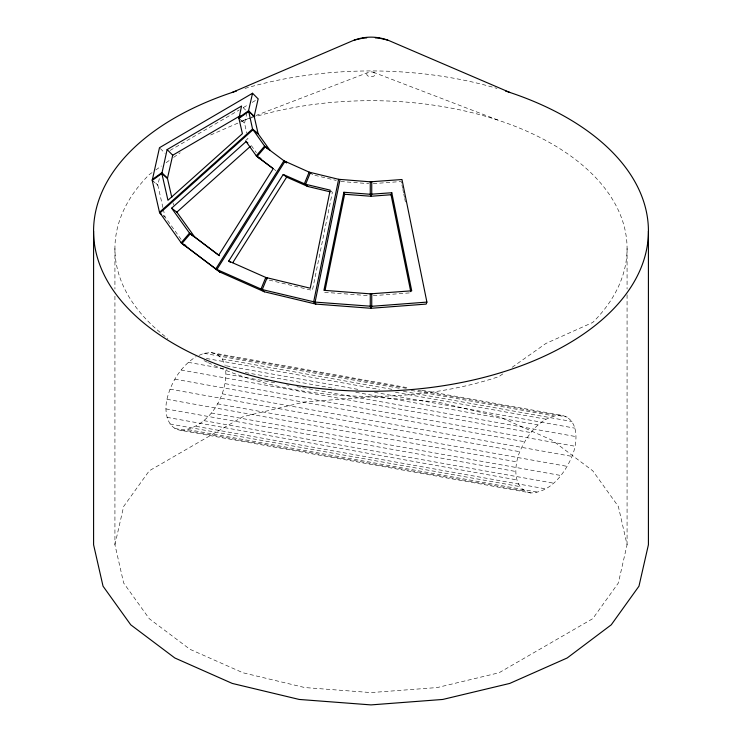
<?xml version="1.0" encoding="UTF-8"?>
<svg xmlns="http://www.w3.org/2000/svg" width="742" height="742" viewBox="0 0 742 742"><rect width="100%" height="100%" fill="white"/><g stroke="black" fill="none" stroke-linecap="round" stroke-linejoin="round"><path stroke-width="0.56" stroke-dasharray="3.71 2.78" d="M421.985 390.301L560.989 415.158C579.641 418.59 577.703 442.965 572.036 456.386C564.736 473.377 551 492.261 530.818 492.948L181.011 430.379C166.57 428.486 164.195 410.957 166.95 399.298C170.975 382.167 181.067 366.121 196.101 356.633M181.011 430.379C209.142 427.661 227.989 395.291 225.633 368.793M530.818 492.948C512.166 489.516 514.104 465.141 519.771 451.72C527.07 434.729 540.807 415.845 560.989 415.158M159.326 178.618L157.823 185.203L163.082 208.279M114.927 544.739L123.645 506.471L149.235 470.818L242.959 416.698L304.721 401.932L371 396.896L437.279 401.932L499.041 416.698L552.076 440.192L592.765 470.818L618.355 506.471L627.073 544.739L618.355 582.999L592.765 618.661L499.041 672.771L437.279 687.546L371 692.583L304.721 687.546L242.959 672.771L189.924 649.278L149.235 618.661L123.645 582.999L114.927 544.739L114.927 294.815M246.938 112.728L244.535 123.246L246.771 133.041M245.444 140.776L248.013 138.476L246.409 137.103M152.045 172.626L149.235 174.611A256.073 147.844 0 0 0 167.84 338.528M155.792 169.974L161.413 166.004M166.106 162.693L169.853 160.049M173.6 157.397L180.167 152.769M502.788 373.922L499.041 376.565A256.073 147.844 0 0 1 208.381 362.736M512.156 367.299L545.899 343.472L592.765 322.455A256.073 147.844 0 0 0 556.305 146.489A256.073 147.844 0 0 0 253.597 117.143M170.029 150.459L239.341 109.909M243.302 107.59L248.255 104.696M252.215 102.377L258.151 98.899M210.682 134.97L250.499 117.607M199.023 355.39L203.911 353.313L211.182 352.598L409.445 388.057M251.575 117.19L254.803 115.947M255.879 115.539L368.876 72.169A4.239 2.449 0 0 1 375.239 74.293A4.239 2.449 0 0 1 368.876 76.417A4.239 2.449 0 0 1 368.876 72.169M373.235 183.636L401.237 181.512L401.7 183.784M373.282 295.668L410.985 292.802M340.763 181.512L368.765 183.636M324.662 292.32L368.737 295.668M211.182 352.598L217.434 354.528L407.72 388.558M417.978 390.394L567.24 417.087M203.911 353.313L401.032 388.576M411.281 390.403L553.717 415.882M217.434 354.528L222.229 358.97L393.149 389.541M403.407 391.377L572.036 421.539M206.35 358.469L379.542 389.448M395.495 392.305L545.899 419.202M226.384 365.843L358.562 389.485M374.515 392.332L575.05 428.199M188.282 362.337L227.024 369.266M245.259 372.521L335.273 388.623M355.78 392.295L538.089 424.906M226.273 374.061L275.273 382.826M286.662 384.866L288.944 385.274M296.921 386.693L301.475 387.51M302.615 387.714L576.08 436.63M181.011 370.017L530.818 432.586M225.243 383.67L575.05 446.239M174.76 379.162L524.566 441.731M222.229 393.817L572.036 456.386M169.964 389.151L519.771 451.72M217.434 403.806L567.24 466.375M166.95 399.298L516.757 461.867M211.182 412.951L560.989 475.52M165.92 408.907L515.727 471.476M203.911 420.64L553.717 483.2M166.95 417.338L516.757 479.898M196.101 426.335L545.899 488.904M169.964 423.997L519.771 486.567M188.282 429.655L538.089 492.224M174.76 428.449L524.566 491.018M314.84 175.316L336.256 180.436M269.225 280.096L312.401 290.419L332.351 192.354L330.19 190.147M373.124 72.169L499.041 120.492M274.095 169.352L275.885 170.641M163.342 215.737L165.086 217.063L181.725 240.25M239.74 119.128L244.535 123.246L241.335 120.019M152.221 180.408L157.823 185.203L153.817 181.169M163.481 215.69L165.086 217.063L163.333 209.374M243.172 107.636L245.574 110.057M160.281 148.511L165.086 153.353M310.425 172.561L312.586 174.778M251.297 145.553L256.389 152.657M222.229 358.97L225.243 365.639M173.044 202.844L173.554 205.07M401.932 184.916L402.618 188.32M402.85 189.46L403.546 192.864M403.778 193.996L404.473 197.4M404.705 198.541L405.392 201.945M627.073 248.533L627.073 289.028M627.073 294.815L627.073 544.739M114.927 248.533L114.927 289.028M207.37 362.254A256.073 147.844 0 0 1 202.353 359.787M242.959 120.492A256.073 147.844 0 0 1 248.227 118.785M249.293 118.451A256.073 147.844 0 0 1 252.512 117.468M244.981 88.419A277.415 160.161 0 0 1 497.019 88.419"/><path stroke-width="1.11" d="M338.602 179.304L313.662 301.883L315.823 304.09L371 308.282L426.177 304.09L426.91 302.105L401.978 179.518L370.267 181.818L338.602 179.304L309.145 172.135L283.908 160.81L215.774 268.994L220.263 272.24L264.412 291.801L315.823 304.09L315.09 302.105L340.022 179.518M343.88 192.261L323.929 290.326L370.267 293.851L411.727 290.808L391.776 192.744L370.267 194.265L343.88 192.261L344.613 194.256L325.126 290.066M426.91 302.105L371.733 306.298L315.09 302.105L262.251 289.584L215.774 268.994L181.159 242.773L159.484 212.268L152.221 180.408L159.484 147.704L252.549 93.251L258.151 98.899L254.172 116.364L258.151 133.82L269.819 150.088L264.606 146.109L252.549 129.015L248.57 110.706L252.549 93.251M167.117 149.587L161.858 173.526L167.952 200.275L242.411 133.681L238.933 118.442L241.577 106.023L167.117 149.587L172.719 155.236L167.451 178.321L171.773 197.27M410.762 291.671L391.034 194.738L391.776 192.744M267.064 277.879L262.251 289.584L264.412 291.801L260.971 289.157L265.784 277.452L310.239 288.211L330.19 190.147L305.602 184.266L283.212 174.481L228.712 261.036L230.428 262.353M310.425 172.561L305.602 184.266L307.772 186.474L330.116 191.826M232.765 262.696L286.653 177.125L307.772 186.474L304.331 183.84L309.145 172.135L310.87 173.452M159.484 212.268L252.549 129.015L258.151 133.82L252.929 129.841L159.864 213.084L161.608 214.41M246.075 141.583L256.259 155.774L273.195 168.703L218.695 255.248L189.507 233.099L171.625 208.177L246.075 141.583L247.819 142.909M171.625 208.177L176.837 212.156L250.444 146.322M152.221 179.555L161.858 172.673L167.451 178.321L161.858 173.526L152.221 180.408M238.933 117.598L248.57 110.706L254.172 116.364L248.57 111.56L238.933 118.442M172.719 155.236L240.222 115.743M232.292 92.398L354.212 40.087L361.345 38.473M354.286 40.161C364.916 36.135 377.084 36.135 387.714 40.161M362.309 38.148L366.678 37.898M391.034 194.738L371 196.259L344.613 194.256M375.322 37.898L379.691 38.148M380.655 38.473L387.788 40.087L509.708 92.398M228.712 261.036L265.784 277.452L267.51 278.779M283.908 160.81L286.598 162.758L265.339 146.842L257.001 156.516L273.177 168.555M219.502 255.721L189.507 233.099L181.159 242.773L220.263 272.24L216.822 269.596L284.947 161.413L286.672 162.739M269.819 150.088L264.606 146.109L256.259 155.774L261.481 159.753L260.21 157.981M283.212 174.481L286.653 177.125M176.837 212.156L194.729 237.078L190.24 233.841L181.901 243.506L186.381 246.743L185.046 244.888M648.415 231.105L648.415 544.739L638.964 586.189L611.25 624.82L567.166 657.987L509.708 683.438L442.798 699.446L371 704.9L299.202 699.446L232.292 683.438L174.834 657.987L130.75 624.82L103.036 586.189L93.585 544.739L93.585 231.105M371.733 181.818L371.733 194.265L371 196.259L370.267 194.265L370.267 181.818M371.733 293.851L371.733 306.298L371 308.282L370.267 306.298L370.267 293.851M505.534 91.034A277.415 160.161 0 0 1 584.538 333.353A277.415 160.161 0 0 1 157.462 333.353A277.415 160.161 0 0 1 236.466 91.034"/></g></svg>
